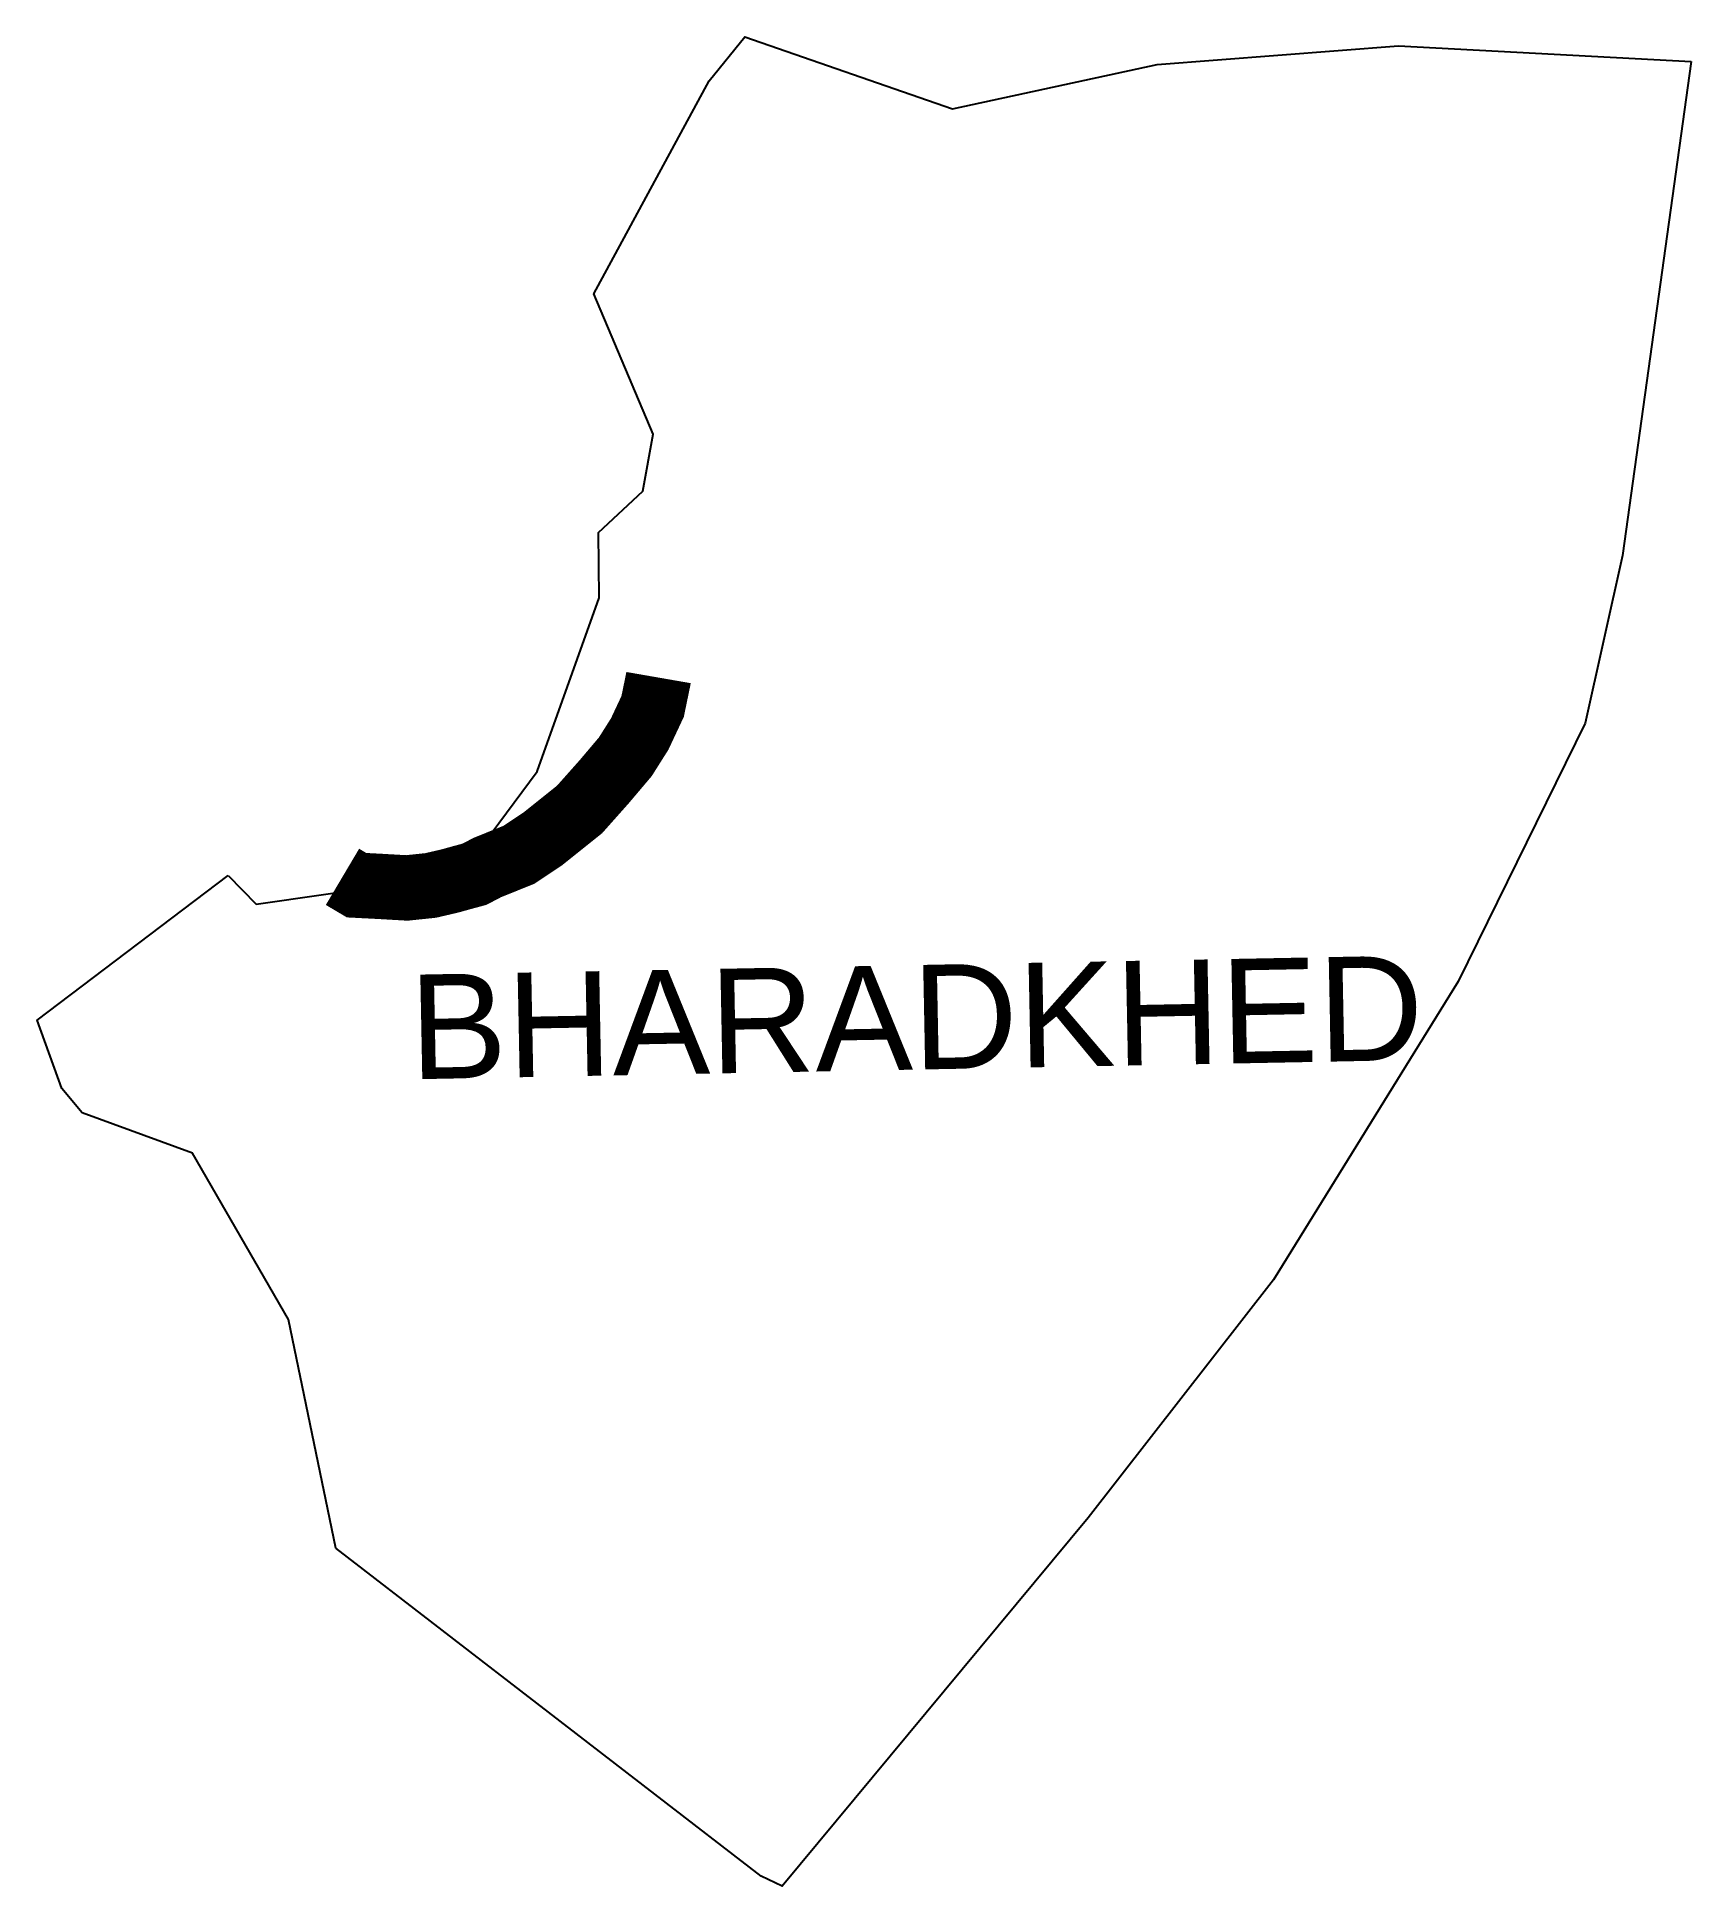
# Model space of a CAD drawing. Header units: metres. Extents: x 274747 to 287323, y 2005661 to 2074814.
# Drawn here: x 286057 to 287323, y 2005661 to 2007076 of the extents above; entities outside this region: 2.
import ezdxf

# ---------------------------------------------------------------- set-up
doc = ezdxf.new("R2010")
doc.units = ezdxf.units.M
doc.header["$MEASUREMENT"] = 0
for name, color, linetype in [('NATURALLY PROTECTED', 3, 'Continuous'), ('village', 3, 'Continuous'), ('VILLAGE NAME', 250, 'Continuous')]:
    doc.layers.add(name, color=color, linetype=linetype)
doc.styles.get("Standard").update_dxf_attribs({"font": 'arial.ttf'})

msp = doc.modelspace()

# ---------------------------------------------------------------- linework, layer by layer
at = {"layer": 'NATURALLY PROTECTED', "const_width": 50, "flags": 128}
for points in [[(274963.1, 2074788.5), (274961, 2074773.3), (274948.2, 2074695.2), (274940.5, 2074656.4), (274929.1, 2074613.7), (274923.8, 2074593.2), (274920.5, 2074578.9), (274916.9, 2074566), (274912.1, 2074547.9), (274908.9, 2074533.5), (274906.4, 2074522.6), (274901.8, 2074509.1), (274895.3, 2074483.2), (274884.1, 2074449.4), (274875, 2074420.6), (274862.6, 2074378.1), (274851.2, 2074342.2), (274850.4, 2074339.1)], [(274794.2, 2074199.6), (274788.1, 2074182.7), (274779.8, 2074162.3), (274773.5, 2074148.3), (274772.1, 2074145.1)]]:
    msp.add_lwpolyline(points, dxfattribs=at)
at = {"layer": 'NATURALLY PROTECTED', "color": 116, "true_color": 0x136734, "const_width": 50, "flags": 128}
msp.add_lwpolyline([(286533, 2006585.5), (286532.6, 2006583.2), (286528.5, 2006563.4), (286518.6, 2006542.3), (286507.6, 2006524.9), (286491.1, 2006505.4), (286472.5, 2006484.5), (286444.5, 2006462.1), (286426.2, 2006449.9), (286401.9, 2006440.1), (286392.2, 2006435), (286383.3, 2006432.6), (286373.2, 2006429.8), (286358.6, 2006426.4), (286340.4, 2006424.5), (286319.4, 2006425.7), (286301.9, 2006426.6), (286291.1, 2006433)], dxfattribs=at)
at = {"layer": 'village'}
msp.add_lwpolyline([(286203.6, 2006433.9), (286225, 2006412.1)], dxfattribs=at)
at = {"layer": 'village', "color": 3, "true_color": 0x00ff00}
for points in [[(286225, 2006412.1, 0), (286381.4, 2006434.5, 0), (286440, 2006513.7, 0), (286487.7, 2006646.6, 0), (286487, 2006696.5, 0), (286521.1, 2006728.1, 0), (286528.8, 2006771.7, 0), (286483.6, 2006879.1, 0), (286571.8, 2007042.1, 0), (286599, 2007075.8, 0), (286758, 2007020.7, 0), (286914.6, 2007054.7, 0), (287099.5, 2007069, 0), (287323.3, 2007057, 0)], [(287323.3, 2007057, 0), (287270.9, 2006678.9, 0), (287242.4, 2006550.6, 0), (287145, 2006352.8, 0), (287003.7, 2006124.6, 0), (286861.8, 2005942.5, 0), (286627.7, 2005660.6, 0), (286611.5, 2005668.1, 0), (286286, 2005919.1, 0), (286249.8, 2006094.1, 0), (286176.4, 2006221.5, 0), (286091.8, 2006252.5, 0), (286076.4, 2006271.1, 0), (286057.3, 2006323.2, 0), (286203.6, 2006433.9, 0)]]:
    msp.add_polyline3d(points, dxfattribs=at)

# ---------------------------------------------------------------- texts
at = {"layer": 'VILLAGE NAME', "insert": (286341.5, 2006358), "char_height": 80, "attachment_point": 1, "rotation": 1.1028}
msp.add_mtext_dynamic_manual_height_columns('{\\fArial|b0|i0|c0|p34;BHARADKHED}', width=726.929, gutter_width=543.7, heights=[0], dxfattribs=at)

doc.saveas('drawing.dxf')
